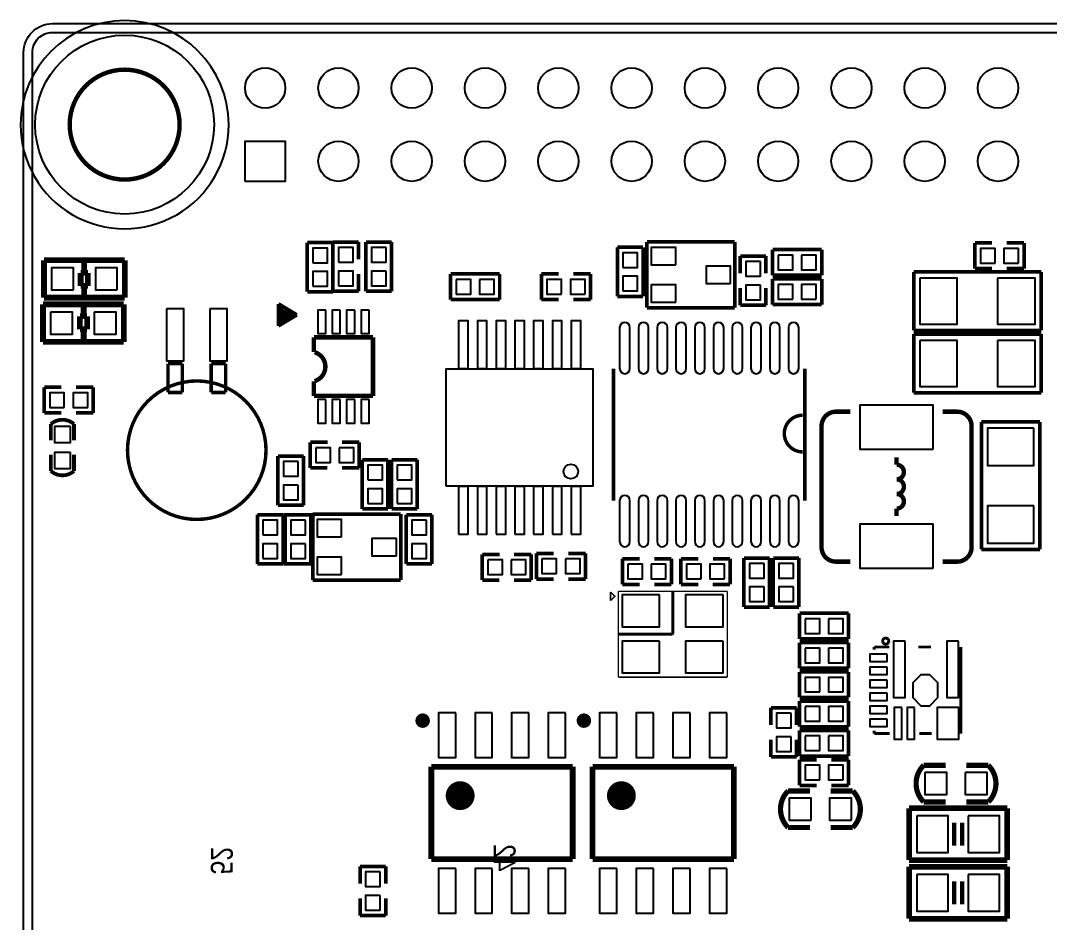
# Model space of a CAD drawing. Extents: x -68.1 to 17, y 26 to 103.8.
# Drawn here: x -68.09 to -32.43, y 72.57 to 103.83 of the extents above; entities that cross this region are included whole.
import ezdxf

# ---------------------------------------------------------------- set-up
doc = ezdxf.new("R2010")
doc.units = 0
for name, color, linetype in [('BG_OUTLINE', 2, 'CONTINUOUS'), ('PG_SILKSCREEN_BOTTOM', 134, 'CONTINUOUS'), ('PIN_BOTTOM', 242, 'CONTINUOUS'), ('RKI_ALL', 1, 'CONTINUOUS'), ('RKO_ALL', 1, 'CONTINUOUS')]:
    doc.layers.add(name, color=color, linetype=linetype)

msp = doc.modelspace()

# ---------------------------------------------------------------- linework, layer by layer
at = {"layer": 'BG_OUTLINE'}
for points in [[(-47.761398, 28.725876), (-66.983102, 28.725876, -0.414288), (-67.9831, 29.726128), (-67.9831, 102.725982, -0.414214), (-66.983102, 103.72598)], [(-66.983102, 103.72598), (16.016986, 103.72598, -0.414199), (17.016984, 102.725982), (17.016984, 29.726128, -0.414243), (16.016986, 28.725876), (-41.66616, 28.725876)]]:
    msp.add_lwpolyline(points, format="xyb", dxfattribs=at)
at = {"layer": 'PG_SILKSCREEN_BOTTOM'}
for points, const_width in [([(-62.57798, 100.226114, 1), (-66.38798, 100.226114, 1), (-62.57798, 100.226114)], 0.1524), ([(-57.898792, 91.336114, 0.745447), (-57.898792, 92.336366)], 0.1524), ([(-59.583574, 88.94064, -1), (-64.383666, 88.94064, -1), (-59.583574, 88.94064)], 0.119888), ([(-40.329104, 89.775792, -0.414132), (-39.829232, 90.275664)], 0.1524), ([(-35.129216, 89.775792, 0.414149), (-35.629088, 90.275664)], 0.1524), ([(-67.03949, 89.84488, -0.377951), (-66.23939, 89.84488)], 0.130048), ([(-40.985694, 88.88222, -0.999931), (-40.985694, 90.15222)], 0.119888), ([(-37.72916, 87.92972, 0.999902), (-37.72916, 88.43772)], 0.1524), ([(-67.03949, 88.21928, 0.37794), (-66.23939, 88.21928)], 0.130048), ([(-37.72916, 87.42172, 0.999902), (-37.72916, 87.92972)], 0.1524), ([(-37.72916, 87.42172, -0.999902), (-37.72916, 86.91372)], 0.1524), ([(-39.829232, 85.075776, -0.414132), (-40.329104, 85.575648)], 0.1524), ([(-35.629088, 85.075776, 0.414129), (-35.129216, 85.575648)], 0.1524), ([(-38.103302, 82.21853, -1.021062), (-38.103302, 82.428588, -0.979372), (-38.103302, 82.21853)], 0.100076), ([(-54.02961, 79.565246, -0.999746), (-54.279546, 79.564992, -1.000254), (-54.02961, 79.565246)], 0.249936), ([(-48.44161, 79.564992, -1.000152), (-48.691546, 79.565246, -0.999848), (-48.44161, 79.564992)], 0.249936), ([(-36.790122, 76.74864, -0.414258), (-36.790122, 78.01864)], 0.180086), ([(-34.548318, 76.74864, 0.414258), (-34.548318, 78.01864)], 0.180086), ([(-52.604416, 76.965048, -1.000097), (-53.104542, 76.965302, -0.999903), (-52.604416, 76.965048)], 0.500126), ([(-47.016416, 76.965048, -0.999792), (-47.516796, 76.965048, -1.000208), (-47.016416, 76.965048)], 0.500126), ([(-41.489122, 77.12964, 0.414259), (-41.489122, 75.85964)], 0.180086), ([(-39.247318, 77.12964, -0.414259), (-39.247318, 75.85964)], 0.180086)]:
    msp.add_lwpolyline(points, format="xyb", dxfattribs=dict(at, const_width=const_width))
for points, const_width in [([(-57.2643, 96.13646), (-58.1533, 96.13646)], 0.127), ([(-58.1533, 96.13646), (-58.1533, 94.43466)], 0.127), ([(-56.3753, 96.1517), (-57.2643, 96.1517)], 0.127), ([(-57.2643, 96.1517), (-57.2643, 95.5548)], 0.127), ([(-57.2643, 94.43466), (-57.2643, 96.13646)], 0.127), ([(-56.3753, 95.5548), (-56.3753, 96.1517)], 0.127), ([(-55.2323, 96.1517), (-56.1213, 96.1517)], 0.127), ([(-56.1213, 96.1517), (-56.1213, 94.4499)], 0.127), ([(-55.2323, 94.4499), (-55.2323, 96.1517)], 0.127), ([(-46.51502, 95.9739), (-47.40402, 95.9739)], 0.127), ([(-47.40402, 95.9739), (-47.40402, 94.2721)], 0.127), ([(-46.51502, 94.2721), (-46.51502, 95.9739)], 0.127), ([(-46.38294, 93.87586), (-46.38294, 96.16186)], 0.127), ([(-46.38294, 96.16186), (-43.33494, 96.16186)], 0.127), ([(-43.33494, 96.16186), (-43.33494, 93.87586)], 0.127), ([(-40.32504, 95.89516), (-42.02684, 95.89516)], 0.127), ([(-42.02684, 95.89516), (-42.02684, 95.00616)], 0.127), ([(-40.32504, 95.00616), (-40.32504, 95.89516)], 0.127), ([(-35.0139, 96.1263), (-35.0139, 95.2373)], 0.127), ([(-34.417, 96.1263), (-35.0139, 96.1263)], 0.127), ([(-33.3121, 96.1263), (-33.909, 96.1263)], 0.127), ([(-33.3121, 95.2373), (-33.3121, 96.1263)], 0.127), ([(-64.477392, 95.526606), (-67.277488, 95.526606)], 0.199898), ([(-67.277488, 95.526606), (-67.277488, 94.226634)], 0.199898), ([(-64.477392, 94.226634), (-64.477392, 95.526606)], 0.199898), ([(-42.25544, 95.66656), (-43.14444, 95.66656)], 0.127), ([(-43.14444, 95.66656), (-43.14444, 95.06966)], 0.127), ([(-42.25544, 95.06585), (-42.25544, 95.66656)], 0.127), ([(-65.887346, 95.42653), (-65.887346, 95.11665)], 0.199898), ([(-35.0139, 95.2373), (-34.417, 95.2373)], 0.127), ([(-33.91281, 95.2373), (-33.3121, 95.2373)], 0.127), ([(-65.757552, 95.086678), (-66.007488, 95.086678)], 0.199898), ([(-66.007488, 95.086678), (-66.007488, 94.63659)], 0.199898), ([(-65.757552, 94.63659), (-65.757552, 95.086678)], 0.199898), ([(-57.2643, 95.05061), (-57.2643, 94.4499)], 0.127), ([(-56.3753, 94.4499), (-56.3753, 95.0468)], 0.127), ([(-51.485292, 95.049594), (-53.187092, 95.049594)], 0.127), ([(-53.187092, 95.049594), (-53.187092, 94.160594)], 0.127), ([(-51.485292, 94.160594), (-51.485292, 95.049594)], 0.127), ([(-49.4411, 95.04934), (-50.038, 95.04934)], 0.127), ([(-50.038, 95.04934), (-50.038, 94.16034)], 0.127), ([(-48.3362, 95.04934), (-48.9331, 95.04934)], 0.127), ([(-48.3362, 94.16034), (-48.3362, 95.04934)], 0.127), ([(-42.02684, 95.00616), (-40.32504, 95.00616)], 0.127), ([(-42.02684, 94.87916), (-42.02684, 93.99016)], 0.127), ([(-40.32504, 94.87916), (-42.02684, 94.87916)], 0.127), ([(-40.32504, 93.99016), (-40.32504, 94.87916)], 0.127), ([(-32.7152, 95.123), (-37.1348, 95.123)], 0.127), ([(-37.1348, 95.123), (-37.1348, 93.091)], 0.127), ([(-32.7152, 93.091), (-32.7152, 95.123)], 0.127), ([(-66.007488, 94.63659), (-65.757552, 94.63659)], 0.199898), ([(-65.887346, 94.656656), (-65.887346, 94.32671)], 0.199898), ([(-58.1533, 94.43466), (-57.2643, 94.43466)], 0.127), ([(-57.2643, 94.4499), (-56.3753, 94.4499)], 0.127), ([(-56.1213, 94.4499), (-55.2323, 94.4499)], 0.127), ([(-43.14444, 94.56166), (-43.14444, 93.96476)], 0.127), ([(-42.25544, 93.96476), (-42.25544, 94.56166)], 0.127), ([(-67.277488, 94.226634), (-64.477392, 94.226634)], 0.199898), ([(-53.187092, 94.160594), (-51.485292, 94.160594)], 0.127), ([(-50.038, 94.16034), (-49.4411, 94.16034)], 0.127), ([(-48.93691, 94.16034), (-48.3362, 94.16034)], 0.127), ([(-47.40402, 94.2721), (-46.51502, 94.2721)], 0.127), ([(-64.512952, 93.994986), (-67.313048, 93.994986)], 0.199898), ([(-67.313048, 93.994986), (-67.313048, 92.695014)], 0.199898), ([(-65.903094, 93.564964), (-65.903094, 93.89491)], 0.199898), ([(-64.512952, 92.695014), (-64.512952, 93.994986)], 0.199898), ([(-58.514996, 93.63075), (-59.149996, 94.01175)], 0.127), ([(-59.149996, 94.01175), (-59.149996, 93.88475)], 0.127), ([(-59.149996, 94.01175), (-59.149996, 93.24975)], 0.127), ([(-59.149996, 93.88475), (-59.048396, 93.88475)], 0.127), ([(-59.048396, 93.88475), (-59.048396, 93.37675)], 0.127), ([(-58.946796, 93.80855), (-58.870596, 93.75775)], 0.127), ([(-58.946796, 93.42755), (-58.946796, 93.80855)], 0.127), ([(-58.870596, 93.75775), (-58.870596, 93.47835)], 0.127), ([(-58.641996, 93.63075), (-58.794396, 93.73235)], 0.127), ([(-58.794396, 93.73235), (-58.794396, 93.60535)], 0.127), ([(-43.33494, 93.87586), (-46.38294, 93.87586)], 0.127), ([(-43.14444, 93.96476), (-42.25544, 93.96476)], 0.127), ([(-42.02684, 93.99016), (-40.32504, 93.99016)], 0.127), ([(-65.782952, 93.58503), (-66.032888, 93.58503)], 0.199898), ([(-66.032888, 93.58503), (-66.032888, 93.134942)], 0.199898), ([(-65.782952, 93.134942), (-65.782952, 93.58503)], 0.199898), ([(-59.149996, 93.24975), (-58.514996, 93.63075)], 0.127), ([(-59.048396, 93.37675), (-58.946796, 93.42755)], 0.127), ([(-58.870596, 93.47835), (-58.641996, 93.63075)], 0.127), ([(-66.032888, 93.134942), (-65.782952, 93.134942)], 0.199898), ([(-65.903094, 92.79509), (-65.903094, 93.10497)], 0.199898), ([(-37.1348, 93.091), (-32.7152, 93.091)], 0.127), ([(-67.313048, 92.695014), (-64.512952, 92.695014)], 0.199898), ([(-55.87492, 92.85224), (-57.922668, 92.85224)], 0.1524), ([(-57.922668, 92.85224), (-57.922668, 92.34424)], 0.1524), ([(-55.87492, 90.82024), (-55.87492, 92.85224)], 0.1524), ([(-37.1348, 92.964), (-37.1348, 90.932)], 0.127), ([(-32.7152, 92.964), (-37.1348, 92.964)], 0.127), ([(-32.7152, 90.932), (-32.7152, 92.964)], 0.127), ([(-62.483492, 91.940634), (-62.983618, 91.940634)], 0.119888), ([(-62.983618, 91.940634), (-62.983618, 90.940636)], 0.119888), ([(-62.483492, 90.940636), (-62.483492, 91.940634)], 0.119888), ([(-60.983622, 91.940634), (-61.483748, 91.940634)], 0.119888), ([(-61.483748, 91.940634), (-61.483748, 90.940636)], 0.119888), ([(-60.983622, 90.940636), (-60.983622, 91.940634)], 0.119888), ([(-47.540926, 91.76766), (-47.540926, 87.19566)], 0.119888), ([(-40.906954, 91.76766), (-40.906954, 87.19566)], 0.119888), ([(-57.922668, 91.32824), (-57.922668, 90.82024)], 0.1524), ([(-66.675, 91.1225), (-67.2719, 91.1225)], 0.127), ([(-67.2719, 91.1225), (-67.2719, 90.2335)], 0.127), ([(-65.5701, 91.1225), (-66.167, 91.1225)], 0.127), ([(-65.5701, 90.2335), (-65.5701, 91.1225)], 0.127), ([(-62.983618, 90.940636), (-62.483492, 90.940636)], 0.119888), ([(-61.483748, 90.940636), (-60.983622, 90.940636)], 0.119888), ([(-37.1348, 90.932), (-32.7152, 90.932)], 0.127), ([(-57.922668, 90.82024), (-55.87492, 90.82024)], 0.1524), ([(-67.2719, 90.2335), (-66.675, 90.2335)], 0.127), ([(-66.17081, 90.2335), (-65.5701, 90.2335)], 0.127), ([(-39.829232, 90.275664), (-39.329106, 90.275664)], 0.1524), ([(-35.629088, 90.275664), (-36.129214, 90.275664)], 0.1524), ([(-67.03949, 89.282016), (-67.03949, 89.84488)], 0.130048), ([(-66.23939, 89.84488), (-66.23939, 89.282016)], 0.130048), ([(-34.79038, 89.92108), (-34.79038, 85.50148)], 0.127), ([(-32.75838, 89.92108), (-34.79038, 89.92108)], 0.127), ([(-32.75838, 85.50148), (-32.75838, 89.92108)], 0.127), ([(-40.329104, 85.575648), (-40.329104, 89.775792)], 0.1524), ([(-35.129216, 85.575648), (-35.129216, 89.775792)], 0.1524), ([(-57.45099, 89.2175), (-58.0517, 89.2175)], 0.127), ([(-58.0517, 89.2175), (-58.0517, 88.3285)], 0.127), ([(-56.3499, 89.2175), (-56.9468, 89.2175)], 0.127), ([(-56.3499, 88.3285), (-56.3499, 89.2175)], 0.127), ([(-67.03949, 88.782144), (-67.03949, 88.21928)], 0.130048), ([(-66.23939, 88.21928), (-66.23939, 88.782144)], 0.130048), ([(-58.2803, 88.7349), (-59.1693, 88.7349)], 0.127), ([(-59.1693, 88.7349), (-59.1693, 87.0331)], 0.127), ([(-58.2803, 87.0331), (-58.2803, 88.7349)], 0.127), ([(-55.3593, 88.6079), (-56.2483, 88.6079)], 0.127), ([(-56.2483, 88.6079), (-56.2483, 86.9061)], 0.127), ([(-55.3593, 86.9061), (-55.3593, 88.6079)], 0.127), ([(-54.3433, 88.6079), (-55.2323, 88.6079)], 0.127), ([(-55.2323, 88.6079), (-55.2323, 86.9061)], 0.127), ([(-54.3433, 86.9061), (-54.3433, 88.6079)], 0.127), ([(-37.72916, 88.43772), (-37.72916, 88.69172)], 0.1524), ([(-58.0517, 88.3285), (-57.4548, 88.3285)], 0.127), ([(-56.9468, 88.3285), (-56.3499, 88.3285)], 0.127), ([(-59.1693, 87.0331), (-58.2803, 87.0331)], 0.127), ([(-58.9915, 86.7029), (-59.8805, 86.7029)], 0.127), ([(-59.8805, 86.7029), (-59.8805, 85.0011)], 0.127), ([(-58.9915, 85.0011), (-58.9915, 86.7029)], 0.127), ([(-58.9153, 85.0011), (-58.0263, 85.0011), (-58.0263, 86.7029), (-58.9153, 86.7029), (-58.9153, 85.0011)], 0.127), ([(-57.9628, 84.43976), (-57.9628, 86.72576)], 0.127), ([(-57.9628, 86.72576), (-54.9148, 86.72576)], 0.127), ([(-56.2483, 86.9061), (-55.3593, 86.9061)], 0.127), ([(-55.2323, 86.9061), (-54.3433, 86.9061)], 0.127), ([(-54.9148, 86.72576), (-54.9148, 84.43976)], 0.127), ([(-53.8353, 86.7029), (-54.7243, 86.7029)], 0.127), ([(-54.7243, 86.7029), (-54.7243, 85.0011)], 0.127), ([(-53.8353, 85.0011), (-53.8353, 86.7029)], 0.127), ([(-37.72916, 86.91372), (-37.72916, 86.65972)], 0.1524), ([(-51.48961, 85.32876), (-52.09032, 85.32876)], 0.127), ([(-52.09032, 85.32876), (-52.09032, 84.43976)], 0.127), ([(-50.38852, 85.32876), (-50.98542, 85.32876)], 0.127), ([(-50.38852, 84.43976), (-50.38852, 85.32876)], 0.127), ([(-49.609502, 85.362796), (-50.210212, 85.362796)], 0.127), ([(-50.210212, 85.362796), (-50.210212, 84.473796)], 0.127), ([(-48.508412, 85.362796), (-49.105312, 85.362796)], 0.127), ([(-48.508412, 84.473796), (-48.508412, 85.362796)], 0.127), ([(-46.63313, 85.17636), (-47.23384, 85.17636)], 0.127), ([(-47.23384, 85.17636), (-47.23384, 84.28736)], 0.127), ([(-45.53204, 85.17636), (-46.12894, 85.17636)], 0.127), ([(-45.53204, 84.28736), (-45.53204, 85.17636)], 0.127), ([(-44.60494, 85.17636), (-45.20184, 85.17636)], 0.127), ([(-45.20184, 85.17636), (-45.20184, 84.28736)], 0.127), ([(-43.50004, 85.17636), (-44.09694, 85.17636)], 0.127), ([(-43.50004, 84.28736), (-43.50004, 85.17636)], 0.127), ([(-42.12844, 85.20176), (-43.01744, 85.20176)], 0.127), ([(-43.01744, 85.20176), (-43.01744, 83.49996)], 0.127), ([(-42.12844, 83.49996), (-42.12844, 85.20176)], 0.127), ([(-41.11244, 85.20176), (-42.00144, 85.20176)], 0.127), ([(-42.00144, 85.20176), (-42.00144, 83.49996)], 0.127), ([(-41.11244, 83.49996), (-41.11244, 85.20176)], 0.127), ([(-34.79038, 85.50148), (-32.75838, 85.50148)], 0.127), ([(-59.8805, 85.0011), (-58.9915, 85.0011)], 0.127), ([(-54.7243, 85.0011), (-53.8353, 85.0011)], 0.127), ([(-39.329106, 85.075776), (-39.829232, 85.075776)], 0.1524), ([(-36.129214, 85.075776), (-35.629088, 85.075776)], 0.1524), ([(-50.210212, 84.473796), (-49.613312, 84.473796)], 0.127), ([(-49.105312, 84.473796), (-48.508412, 84.473796)], 0.127), ([(-54.9148, 84.43976), (-57.9628, 84.43976)], 0.127), ([(-52.09032, 84.43976), (-51.49342, 84.43976)], 0.127), ([(-50.98542, 84.43976), (-50.38852, 84.43976)], 0.127), ([(-47.23384, 84.28736), (-46.63694, 84.28736)], 0.127), ([(-46.12894, 84.28736), (-45.53204, 84.28736)], 0.127), ([(-45.20184, 84.28736), (-44.60494, 84.28736)], 0.127), ([(-44.10075, 84.28736), (-43.50004, 84.28736)], 0.127), ([(-47.64405, 83.722972), (-47.64405, 84.022946)], 0.050038), ([(-47.64405, 84.022946), (-47.493936, 83.872832)], 0.050038), ([(-47.493936, 83.872832), (-47.64405, 83.722972)], 0.050038), ([(-47.469044, 83.872832), (-47.493936, 83.872832)], 0.050038), ([(-43.59402, 84.047838), (-47.368968, 84.047838)], 0.050038), ([(-47.368968, 84.047838), (-47.368968, 81.072736)], 0.050038), ([(-45.481494, 82.585306), (-45.481494, 84.047838)], 0.1016), ([(-43.59402, 81.072736), (-43.59402, 84.047838)], 0.050038), ([(-43.01744, 83.49996), (-42.12844, 83.49996)], 0.127), ([(-42.00144, 83.49996), (-41.11244, 83.49996)], 0.127), ([(-39.39032, 83.28914), (-41.09212, 83.28914)], 0.127), ([(-41.09212, 83.28914), (-41.09212, 82.40014)], 0.127), ([(-39.39032, 82.40014), (-39.39032, 83.28914)], 0.127), ([(-47.368968, 82.560414), (-45.506386, 82.560414)], 0.1016), ([(-45.506386, 82.560414), (-45.481494, 82.585306)], 0.1016), ([(-41.09212, 82.40014), (-39.39032, 82.40014)], 0.127), ([(-39.39032, 82.27314), (-41.09212, 82.27314)], 0.127), ([(-41.09212, 82.27314), (-41.09212, 81.38414)], 0.127), ([(-39.39032, 81.38414), (-39.39032, 82.27314)], 0.127), ([(-38.503352, 82.118454), (-38.503352, 82.028538)], 0.100076), ([(-37.983414, 82.118454), (-38.503352, 82.118454)], 0.100076), ([(-36.533328, 82.118454), (-36.973256, 82.118454)], 0.100076), ([(-35.503358, 82.118454), (-35.503358, 79.11846)], 0.100076), ([(-41.09212, 81.38414), (-39.39032, 81.38414)], 0.127), ([(-41.09212, 81.25714), (-41.09212, 80.36814)], 0.127), ([(-39.39032, 81.25714), (-41.09212, 81.25714)], 0.127), ([(-39.39032, 80.36814), (-39.39032, 81.25714)], 0.127), ([(-47.368968, 81.072736), (-43.59402, 81.072736)], 0.050038), ([(-41.09212, 80.36814), (-39.39032, 80.36814)], 0.127), ([(-39.39032, 80.24114), (-41.09212, 80.24114)], 0.127), ([(-41.09212, 80.24114), (-41.09212, 79.35214)], 0.127), ([(-39.39032, 79.35214), (-39.39032, 80.24114)], 0.127), ([(-41.19372, 80.01254), (-42.08272, 80.01254)], 0.127), ([(-42.08272, 80.01254), (-42.08272, 79.41564)], 0.127), ([(-41.19372, 79.41183), (-41.19372, 80.01254)], 0.127), ([(-41.09212, 79.35214), (-39.39032, 79.35214)], 0.127), ([(-39.39032, 79.22514), (-41.09212, 79.22514)], 0.127), ([(-41.09212, 79.22514), (-41.09212, 78.33614)], 0.127), ([(-39.39032, 78.33614), (-39.39032, 79.22514)], 0.127), ([(-38.503352, 79.218536), (-38.503352, 79.11846)], 0.100076), ([(-37.963348, 79.11846), (-38.503352, 79.11846)], 0.100076), ([(-36.513262, 79.11846), (-36.943284, 79.11846)], 0.100076), ([(-42.08272, 78.90764), (-42.08272, 78.31074)], 0.127), ([(-41.19372, 78.31074), (-41.19372, 78.90764)], 0.127), ([(-42.08272, 78.31074), (-41.19372, 78.31074)], 0.127), ([(-41.09212, 78.33614), (-39.39032, 78.33614)], 0.127), ([(-40.49522, 78.20914), (-41.09212, 78.20914)], 0.127), ([(-41.09212, 78.20914), (-41.09212, 77.32014)], 0.127), ([(-39.39032, 78.20914), (-39.98722, 78.20914)], 0.127), ([(-39.39032, 77.32014), (-39.39032, 78.20914)], 0.127), ([(-36.790122, 78.01864), (-36.028122, 78.01864)], 0.180086), ([(-34.548318, 78.01864), (-35.310318, 78.01864)], 0.180086), ([(-48.954436, 77.965046), (-53.854604, 77.965046)], 0.199898), ([(-53.854604, 77.965046), (-53.854604, 74.765154)], 0.199898), ([(-48.954436, 74.765154), (-48.954436, 77.965046)], 0.199898), ([(-43.366436, 77.965046), (-48.266604, 77.965046)], 0.199898), ([(-48.266604, 77.965046), (-48.266604, 74.765154)], 0.199898), ([(-43.366436, 74.765154), (-43.366436, 77.965046)], 0.199898), ([(-41.09212, 77.32014), (-40.49522, 77.32014)], 0.127), ([(-39.99103, 77.32014), (-39.39032, 77.32014)], 0.127), ([(-41.489122, 77.12964), (-40.727122, 77.12964)], 0.180086), ([(-39.247318, 77.12964), (-40.009318, 77.12964)], 0.180086), ([(-36.790122, 76.74864), (-36.028122, 76.74864)], 0.180086), ([(-34.548318, 76.74864), (-35.310318, 76.74864)], 0.180086), ([(-37.293042, 76.530962), (-37.293042, 74.731118)], 0.199898), ([(-33.892998, 76.530962), (-37.293042, 76.530962)], 0.199898), ([(-33.892998, 74.731118), (-33.892998, 76.530962)], 0.199898), ([(-35.732974, 75.23099), (-35.732974, 76.03109)], 0.150114), ([(-35.453066, 75.23099), (-35.453066, 76.03109)], 0.150114), ([(-41.489122, 75.85964), (-40.727122, 75.85964)], 0.180086), ([(-39.247318, 75.85964), (-40.009318, 75.85964)], 0.180086), ([(-55.4355, 74.5109), (-56.3245, 74.5109)], 0.127), ([(-56.3245, 74.5109), (-56.3245, 73.914)], 0.127), ([(-55.4355, 73.91019), (-55.4355, 74.5109)], 0.127), ([(-53.854604, 74.765154), (-48.954436, 74.765154)], 0.199898), ([(-48.266604, 74.765154), (-43.366436, 74.765154)], 0.199898), ([(-37.293042, 74.731118), (-33.892998, 74.731118)], 0.199898), ([(-33.892998, 74.498962), (-37.293042, 74.498962)], 0.199898), ([(-37.293042, 74.498962), (-37.293042, 72.699118)], 0.199898), ([(-33.892998, 72.699118), (-33.892998, 74.498962)], 0.199898), ([(-35.732974, 73.19899), (-35.732974, 73.99909)], 0.150114), ([(-35.453066, 73.19899), (-35.453066, 73.99909)], 0.150114), ([(-56.3245, 73.406), (-56.3245, 72.8091)], 0.127), ([(-55.4355, 72.8091), (-55.4355, 73.406)], 0.127), ([(-56.3245, 72.8091), (-55.4355, 72.8091)], 0.127), ([(-37.293042, 72.699118), (-33.892998, 72.699118)], 0.199898)]:
    msp.add_lwpolyline(points, dxfattribs=dict(at, const_width=const_width))
msp.add_lwpolyline([(-53.337206, 87.693246), (-53.337206, 91.757246), (-48.257206, 91.757246), (-48.257206, 87.693246)], close=True, dxfattribs=at)
msp.add_lwpolyline([(-48.765206, 88.201246, -1), (-49.273206, 88.201246, -1), (-48.765206, 88.201246)], format="xyb", dxfattribs=at)
at = {"layer": 'PIN_BOTTOM'}
for points in [[(-60.311538, 98.257614), (-60.311538, 99.654614), (-58.914538, 99.654614), (-58.914538, 98.257614)], [(-57.9628, 95.43796), (-57.4548, 95.43796), (-57.4548, 95.94596), (-57.9628, 95.94596)], [(-57.0738, 95.4532), (-56.5658, 95.4532), (-56.5658, 95.9612), (-57.0738, 95.9612)], [(-55.4228, 95.9612), (-55.9308, 95.9612), (-55.9308, 95.4532), (-55.4228, 95.4532)], [(-45.383958, 95.368872), (-45.383958, 95.96882), (-46.233842, 95.96882), (-46.233842, 95.368872)], [(-34.3154, 95.4278), (-34.3154, 95.9358), (-34.8234, 95.9358), (-34.8234, 95.4278)], [(-33.5026, 95.4278), (-33.5026, 95.9358), (-34.0106, 95.9358), (-34.0106, 95.4278)], [(-47.21352, 95.2754), (-46.70552, 95.2754), (-46.70552, 95.7834), (-47.21352, 95.7834)], [(-41.83634, 95.70466), (-41.83634, 95.19666), (-41.32834, 95.19666), (-41.32834, 95.70466)], [(-41.02354, 95.70466), (-41.02354, 95.19666), (-40.51554, 95.19666), (-40.51554, 95.70466)], [(-66.256408, 94.49562), (-66.256408, 95.25762), (-67.018408, 95.25762), (-67.018408, 94.49562)], [(-64.736472, 94.49562), (-64.736472, 95.25762), (-65.498472, 95.25762), (-65.498472, 94.49562)], [(-43.484038, 94.718886), (-43.484038, 95.318834), (-44.333922, 95.318834), (-44.333922, 94.718886)], [(-42.44594, 95.47606), (-42.95394, 95.47606), (-42.95394, 94.96806), (-42.44594, 94.96806)], [(-57.9628, 94.62516), (-57.4548, 94.62516), (-57.4548, 95.13316), (-57.9628, 95.13316)], [(-57.0738, 94.6404), (-56.5658, 94.6404), (-56.5658, 95.1484), (-57.0738, 95.1484)], [(-55.4228, 95.1484), (-55.9308, 95.1484), (-55.9308, 94.6404), (-55.4228, 94.6404)], [(-52.996592, 94.859094), (-52.996592, 94.351094), (-52.488592, 94.351094), (-52.488592, 94.859094)], [(-52.183792, 94.859094), (-52.183792, 94.351094), (-51.675792, 94.351094), (-51.675792, 94.859094)], [(-49.3395, 94.35084), (-49.3395, 94.85884), (-49.8475, 94.85884), (-49.8475, 94.35084)], [(-48.5267, 94.35084), (-48.5267, 94.85884), (-49.0347, 94.85884), (-49.0347, 94.35084)], [(-47.21352, 94.4626), (-46.70552, 94.4626), (-46.70552, 94.9706), (-47.21352, 94.9706)], [(-36.9189, 94.9071), (-36.9189, 93.3069), (-35.6235, 93.3069), (-35.6235, 94.9071)], [(-34.2265, 94.9071), (-34.2265, 93.3069), (-32.9311, 93.3069), (-32.9311, 94.9071)], [(-45.383958, 94.0689), (-45.383958, 94.668848), (-46.233842, 94.668848), (-46.233842, 94.0689)], [(-42.44594, 94.66326), (-42.95394, 94.66326), (-42.95394, 94.15526), (-42.44594, 94.15526)], [(-41.32834, 94.18066), (-41.32834, 94.68866), (-41.83634, 94.68866), (-41.83634, 94.18066)], [(-40.51554, 94.18066), (-40.51554, 94.68866), (-41.02354, 94.68866), (-41.02354, 94.18066)], [(-63.033656, 93.840681), (-63.033656, 92.040583), (-62.433708, 92.040583), (-62.433708, 93.840681)], [(-61.533532, 93.840681), (-61.533532, 92.040583), (-60.933584, 92.040583), (-60.933584, 93.840681)], [(-57.509156, 93.792548), (-57.788556, 93.792548), (-57.788556, 92.979748), (-57.509156, 92.979748)], [(-57.00903, 93.792548), (-57.28843, 93.792548), (-57.28843, 92.979748), (-57.00903, 92.979748)], [(-56.509158, 93.792548), (-56.788558, 93.792548), (-56.788558, 92.979748), (-56.509158, 92.979748)], [(-56.009032, 93.792548), (-56.288432, 93.792548), (-56.288432, 92.979748), (-56.009032, 92.979748)], [(-67.053968, 93.726), (-67.053968, 92.964), (-66.291968, 92.964), (-66.291968, 93.726)], [(-65.534032, 93.726), (-65.534032, 92.964), (-64.772032, 92.964), (-64.772032, 93.726)], [(-52.907946, 91.769946), (-52.577746, 91.769946), (-52.577746, 93.420946), (-52.907946, 93.420946)], [(-52.257706, 91.769946), (-51.927506, 91.769946), (-51.927506, 93.420946), (-52.257706, 93.420946)], [(-51.607466, 91.769946), (-51.277266, 91.769946), (-51.277266, 93.420946), (-51.607466, 93.420946)], [(-50.957226, 91.769946), (-50.627026, 91.769946), (-50.627026, 93.420946), (-50.957226, 93.420946)], [(-50.306986, 91.769946), (-49.976786, 91.769946), (-49.976786, 93.420946), (-50.306986, 93.420946)], [(-49.656746, 91.769946), (-49.326546, 91.769946), (-49.326546, 93.420946), (-49.656746, 93.420946)], [(-49.006506, 91.769946), (-48.676306, 91.769946), (-48.676306, 93.420946), (-49.006506, 93.420946)], [(-36.9189, 92.7481), (-36.9189, 91.1479), (-35.6235, 91.1479), (-35.6235, 92.7481)], [(-34.2265, 92.7481), (-34.2265, 91.1479), (-32.9311, 91.1479), (-32.9311, 92.7481)], [(-66.5734, 90.424), (-66.5734, 90.932), (-67.0814, 90.932), (-67.0814, 90.424)], [(-65.7606, 90.424), (-65.7606, 90.932), (-66.2686, 90.932), (-66.2686, 90.424)], [(-57.509156, 90.692732), (-57.788556, 90.692732), (-57.788556, 89.879932), (-57.509156, 89.879932)], [(-57.00903, 90.692732), (-57.28843, 90.692732), (-57.28843, 89.879932), (-57.00903, 89.879932)], [(-56.509158, 90.692732), (-56.788558, 90.692732), (-56.788558, 89.879932), (-56.509158, 89.879932)], [(-56.009032, 90.692732), (-56.288432, 90.692732), (-56.288432, 89.879932), (-56.009032, 89.879932)], [(-36.45916, 88.975692), (-36.45916, 90.499692), (-38.99916, 90.499692), (-38.99916, 88.975692)], [(-66.364485, 89.757123), (-66.914395, 89.757123), (-66.914395, 89.207213), (-66.364485, 89.207213)], [(-32.97428, 89.70518), (-34.57448, 89.70518), (-34.57448, 88.40978), (-32.97428, 88.40978)], [(-66.364485, 88.856947), (-66.914395, 88.856947), (-66.914395, 88.307037), (-66.364485, 88.307037)], [(-57.8612, 89.027), (-57.8612, 88.519), (-57.3532, 88.519), (-57.3532, 89.027)], [(-57.0484, 89.027), (-57.0484, 88.519), (-56.5404, 88.519), (-56.5404, 89.027)], [(-58.4708, 88.5444), (-58.9788, 88.5444), (-58.9788, 88.0364), (-58.4708, 88.0364)], [(-56.0578, 87.9094), (-55.5498, 87.9094), (-55.5498, 88.4174), (-56.0578, 88.4174)], [(-55.0418, 87.9094), (-54.5338, 87.9094), (-54.5338, 88.4174), (-55.0418, 88.4174)], [(-58.4708, 87.7316), (-58.9788, 87.7316), (-58.9788, 87.2236), (-58.4708, 87.2236)], [(-56.0578, 87.0966), (-55.5498, 87.0966), (-55.5498, 87.6046), (-56.0578, 87.6046)], [(-55.0418, 87.0966), (-54.5338, 87.0966), (-54.5338, 87.6046), (-55.0418, 87.6046)], [(-52.907946, 86.029546), (-52.577746, 86.029546), (-52.577746, 87.680546), (-52.907946, 87.680546)], [(-52.257706, 86.029546), (-51.927506, 86.029546), (-51.927506, 87.680546), (-52.257706, 87.680546)], [(-51.607466, 86.029546), (-51.277266, 86.029546), (-51.277266, 87.680546), (-51.607466, 87.680546)], [(-50.957226, 86.029546), (-50.627026, 86.029546), (-50.627026, 87.680546), (-50.957226, 87.680546)], [(-50.306986, 86.029546), (-49.976786, 86.029546), (-49.976786, 87.680546), (-50.306986, 87.680546)], [(-49.656746, 86.029546), (-49.326546, 86.029546), (-49.326546, 87.680546), (-49.656746, 87.680546)], [(-49.006506, 86.029546), (-48.676306, 86.029546), (-48.676306, 87.680546), (-49.006506, 87.680546)], [(-32.97428, 87.01278), (-34.57448, 87.01278), (-34.57448, 85.71738), (-32.97428, 85.71738)], [(-59.69, 86.0044), (-59.182, 86.0044), (-59.182, 86.5124), (-59.69, 86.5124)], [(-58.2168, 86.5124), (-58.7248, 86.5124), (-58.7248, 86.0044), (-58.2168, 86.0044)], [(-56.963818, 85.932772), (-56.963818, 86.53272), (-57.813702, 86.53272), (-57.813702, 85.932772)], [(-54.0258, 86.5124), (-54.5338, 86.5124), (-54.5338, 86.0044), (-54.0258, 86.0044)], [(-36.45916, 84.851748), (-36.45916, 86.375748), (-38.99916, 86.375748), (-38.99916, 84.851748)], [(-59.69, 85.1916), (-59.182, 85.1916), (-59.182, 85.6996), (-59.69, 85.6996)], [(-58.2168, 85.6996), (-58.7248, 85.6996), (-58.7248, 85.1916), (-58.2168, 85.1916)], [(-55.063898, 85.282786), (-55.063898, 85.882734), (-55.913782, 85.882734), (-55.913782, 85.282786)], [(-54.0258, 85.6996), (-54.5338, 85.6996), (-54.5338, 85.1916), (-54.0258, 85.1916)], [(-56.963818, 84.6328), (-56.963818, 85.232748), (-57.813702, 85.232748), (-57.813702, 84.6328)], [(-51.89982, 85.13826), (-51.89982, 84.63026), (-51.39182, 84.63026), (-51.39182, 85.13826)], [(-51.08702, 85.13826), (-51.08702, 84.63026), (-50.57902, 84.63026), (-50.57902, 85.13826)], [(-50.019712, 85.172296), (-50.019712, 84.664296), (-49.511712, 84.664296), (-49.511712, 85.172296)], [(-49.206912, 85.172296), (-49.206912, 84.664296), (-48.698912, 84.664296), (-48.698912, 85.172296)], [(-47.04334, 84.98586), (-47.04334, 84.47786), (-46.53534, 84.47786), (-46.53534, 84.98586)], [(-46.23054, 84.98586), (-46.23054, 84.47786), (-45.72254, 84.47786), (-45.72254, 84.98586)], [(-44.50334, 84.47786), (-44.50334, 84.98586), (-45.01134, 84.98586), (-45.01134, 84.47786)], [(-43.69054, 84.47786), (-43.69054, 84.98586), (-44.19854, 84.98586), (-44.19854, 84.47786)], [(-42.31894, 85.01126), (-42.82694, 85.01126), (-42.82694, 84.50326), (-42.31894, 84.50326)], [(-41.30294, 85.01126), (-41.81094, 85.01126), (-41.81094, 84.50326), (-41.30294, 84.50326)], [(-42.31894, 84.19846), (-42.82694, 84.19846), (-42.82694, 83.69046), (-42.31894, 83.69046)], [(-41.30294, 84.19846), (-41.81094, 84.19846), (-41.81094, 83.69046), (-41.30294, 83.69046)], [(-45.944028, 83.922997), (-47.244, 83.922997), (-47.244, 82.822923), (-45.944028, 82.822923)], [(-43.74388, 83.922997), (-45.043852, 83.922997), (-45.043852, 82.822923), (-43.74388, 82.822923)], [(-40.90162, 83.09864), (-40.90162, 82.59064), (-40.39362, 82.59064), (-40.39362, 83.09864)], [(-40.08882, 83.09864), (-40.08882, 82.59064), (-39.58082, 82.59064), (-39.58082, 83.09864)], [(-45.944028, 82.322797), (-47.244, 82.322797), (-47.244, 81.222723), (-45.944028, 81.222723)], [(-43.74388, 82.322797), (-45.043852, 82.322797), (-45.043852, 81.222723), (-43.74388, 81.222723)], [(-40.90162, 82.08264), (-40.90162, 81.57464), (-40.39362, 81.57464), (-40.39362, 82.08264)], [(-40.08882, 82.08264), (-40.08882, 81.57464), (-39.58082, 81.57464), (-39.58082, 82.08264)], [(-37.432107, 82.318479), (-37.832157, 82.318479), (-37.832157, 80.368521), (-37.432107, 80.368521)], [(-35.582733, 82.319749), (-35.982783, 82.319749), (-35.982783, 80.369791), (-35.582733, 80.369791)], [(-38.053264, 81.868264), (-38.653212, 81.868264), (-38.653212, 81.618328), (-38.053264, 81.618328)], [(-38.052248, 81.41843), (-38.652196, 81.41843), (-38.652196, 81.168494), (-38.052248, 81.168494)], [(-40.39362, 80.55864), (-40.39362, 81.06664), (-40.90162, 81.06664), (-40.90162, 80.55864)], [(-39.58082, 80.55864), (-39.58082, 81.06664), (-40.08882, 81.06664), (-40.08882, 80.55864)], [(-38.054026, 80.968088), (-38.653974, 80.968088), (-38.653974, 80.718152), (-38.054026, 80.718152)], [(-37.156644, 80.35163), (-37.156644, 80.88503), (-36.873434, 81.168494), (-36.58997, 81.168494), (-36.30676, 80.88503), (-36.30676, 80.35163), (-36.58997, 80.068166), (-36.873434, 80.068166)], [(-38.05301, 80.518), (-38.652958, 80.518), (-38.652958, 80.268064), (-38.05301, 80.268064)], [(-40.90162, 80.05064), (-40.90162, 79.54264), (-40.39362, 79.54264), (-40.39362, 80.05064)], [(-40.08882, 80.05064), (-40.08882, 79.54264), (-39.58082, 79.54264), (-39.58082, 80.05064)], [(-38.053518, 80.068674), (-38.653466, 80.068674), (-38.653466, 79.818738), (-38.053518, 79.818738)], [(-37.552376, 80.018763), (-37.812472, 80.018763), (-37.812472, 78.918689), (-37.552376, 78.918689)], [(-37.103558, 80.017747), (-37.363654, 80.017747), (-37.363654, 78.917673), (-37.103558, 78.917673)], [(-35.572319, 80.017747), (-36.322381, 80.017747), (-36.322381, 78.917673), (-35.572319, 78.917673)], [(-53.009546, 79.840074), (-53.609494, 79.840074), (-53.609494, 78.290166), (-53.009546, 78.290166)], [(-51.739546, 79.840074), (-52.339494, 79.840074), (-52.339494, 78.290166), (-51.739546, 78.290166)], [(-50.469546, 79.840074), (-51.069494, 79.840074), (-51.069494, 78.290166), (-50.469546, 78.290166)], [(-49.199546, 79.840074), (-49.799494, 79.840074), (-49.799494, 78.290166), (-49.199546, 78.290166)], [(-47.421546, 79.840074), (-48.021494, 79.840074), (-48.021494, 78.290166), (-47.421546, 78.290166)], [(-46.151546, 79.840074), (-46.751494, 79.840074), (-46.751494, 78.290166), (-46.151546, 78.290166)], [(-44.881546, 79.840074), (-45.481494, 79.840074), (-45.481494, 78.290166), (-44.881546, 78.290166)], [(-43.611546, 79.840074), (-44.211494, 79.840074), (-44.211494, 78.290166), (-43.611546, 78.290166)], [(-41.38422, 79.82204), (-41.89222, 79.82204), (-41.89222, 79.31404), (-41.38422, 79.31404)], [(-38.053264, 79.61757), (-38.653212, 79.61757), (-38.653212, 79.367634), (-38.053264, 79.367634)], [(-41.38422, 79.00924), (-41.89222, 79.00924), (-41.89222, 78.50124), (-41.38422, 78.50124)], [(-40.90162, 79.03464), (-40.90162, 78.52664), (-40.39362, 78.52664), (-40.39362, 79.03464)], [(-40.08882, 79.03464), (-40.08882, 78.52664), (-39.58082, 78.52664), (-39.58082, 79.03464)], [(-40.39362, 77.51064), (-40.39362, 78.01864), (-40.90162, 78.01864), (-40.90162, 77.51064)], [(-39.58082, 77.51064), (-39.58082, 78.01864), (-40.08882, 78.01864), (-40.08882, 77.51064)], [(-36.747958, 77.76337), (-36.747958, 77.00391), (-35.988498, 77.00391), (-35.988498, 77.76337)], [(-35.349942, 77.76337), (-35.349942, 77.00391), (-34.590482, 77.00391), (-34.590482, 77.76337)], [(-40.687498, 76.11491), (-40.687498, 76.87437), (-41.446958, 76.87437), (-41.446958, 76.11491)], [(-39.289482, 76.11491), (-39.289482, 76.87437), (-40.048942, 76.87437), (-40.048942, 76.11491)], [(-37.029136, 76.26604), (-37.029136, 74.99604), (-35.936936, 74.99604), (-35.936936, 76.26604)], [(-35.249104, 76.26604), (-35.249104, 74.99604), (-34.156904, 74.99604), (-34.156904, 76.26604)], [(-55.626, 74.3204), (-56.134, 74.3204), (-56.134, 73.8124), (-55.626, 73.8124)], [(-53.009546, 74.440034), (-53.609494, 74.440034), (-53.609494, 72.890126), (-53.009546, 72.890126)], [(-51.739546, 74.440034), (-52.339494, 74.440034), (-52.339494, 72.890126), (-51.739546, 72.890126)], [(-50.469546, 74.440034), (-51.069494, 74.440034), (-51.069494, 72.890126), (-50.469546, 72.890126)], [(-49.199546, 74.440034), (-49.799494, 74.440034), (-49.799494, 72.890126), (-49.199546, 72.890126)], [(-47.421546, 74.440034), (-48.021494, 74.440034), (-48.021494, 72.890126), (-47.421546, 72.890126)], [(-46.151546, 74.440034), (-46.751494, 74.440034), (-46.751494, 72.890126), (-46.151546, 72.890126)], [(-44.881546, 74.440034), (-45.481494, 74.440034), (-45.481494, 72.890126), (-44.881546, 72.890126)], [(-43.611546, 74.440034), (-44.211494, 74.440034), (-44.211494, 72.890126), (-43.611546, 72.890126)], [(-37.029136, 74.23404), (-37.029136, 72.96404), (-35.936936, 72.96404), (-35.936936, 74.23404)], [(-35.249104, 74.23404), (-35.249104, 72.96404), (-34.156904, 72.96404), (-34.156904, 74.23404)], [(-55.626, 73.5076), (-56.134, 73.5076), (-56.134, 72.9996), (-55.626, 72.9996)]]:
    msp.add_lwpolyline(points, close=True, dxfattribs=at)
for points in [[(-47.326804, 93.192854), (-47.326804, 91.770454, 1), (-46.971204, 91.770454), (-46.971204, 93.192854, 1)], [(-46.676818, 93.192854), (-46.676818, 91.770454, 1), (-46.321218, 91.770454), (-46.321218, 93.192854, 1)], [(-46.026832, 93.192854), (-46.026832, 91.770454, 1), (-45.671232, 91.770454), (-45.671232, 93.192854, 1)], [(-45.376846, 93.192854), (-45.376846, 91.770454, 1), (-45.021246, 91.770454), (-45.021246, 93.192854, 1)], [(-44.72686, 93.192854), (-44.72686, 91.770454, 1), (-44.37126, 91.770454), (-44.37126, 93.192854, 1)], [(-44.076874, 93.192854), (-44.076874, 91.770454, 1), (-43.721274, 91.770454), (-43.721274, 93.192854, 1)], [(-43.426634, 93.192854), (-43.426634, 91.770454, 1), (-43.071034, 91.770454), (-43.071034, 93.192854, 1)], [(-42.776648, 93.192854), (-42.776648, 91.770454, 1), (-42.421048, 91.770454), (-42.421048, 93.192854, 1)], [(-42.126662, 93.192854), (-42.126662, 91.770454, 1), (-41.771062, 91.770454), (-41.771062, 93.192854, 1)], [(-41.476676, 93.192854), (-41.476676, 91.770454, 1), (-41.121076, 91.770454), (-41.121076, 93.192854, 1)], [(-47.326804, 87.192866), (-47.326804, 85.770466, 1), (-46.971204, 85.770466), (-46.971204, 87.192866, 1)], [(-46.676818, 87.192866), (-46.676818, 85.770466, 1), (-46.321218, 85.770466), (-46.321218, 87.192866, 1)], [(-46.026832, 87.192866), (-46.026832, 85.770466, 1), (-45.671232, 85.770466), (-45.671232, 87.192866, 1)], [(-45.376846, 87.192866), (-45.376846, 85.770466, 1), (-45.021246, 85.770466), (-45.021246, 87.192866, 1)], [(-44.72686, 87.192866), (-44.72686, 85.770466, 1), (-44.37126, 85.770466), (-44.37126, 87.192866, 1)], [(-44.076874, 87.192866), (-44.076874, 85.770466, 1), (-43.721274, 85.770466), (-43.721274, 87.192866, 1)], [(-43.426634, 87.192866), (-43.426634, 85.770466, 1), (-43.071034, 85.770466), (-43.071034, 87.192866, 1)], [(-42.776648, 87.192866), (-42.776648, 85.770466, 1), (-42.421048, 85.770466), (-42.421048, 87.192866, 1)], [(-42.126662, 87.192866), (-42.126662, 85.770466, 1), (-41.771062, 85.770466), (-41.771062, 87.192866, 1)], [(-41.476676, 87.192866), (-41.476676, 85.770466, 1), (-41.121076, 85.770466), (-41.121076, 87.192866, 1)]]:
    msp.add_lwpolyline(points, format="xyb", close=True, dxfattribs=at)
for centre, radius in [((-64.48298, 100.226114), 3.099943), ((-59.613038, 101.496114), 0.6985), ((-57.073038, 101.496114), 0.6985), ((-54.533038, 101.496114), 0.6985), ((-51.993038, 101.496114), 0.6985), ((-49.453038, 101.496114), 0.6985), ((-46.913038, 101.496114), 0.6985), ((-44.373038, 101.496114), 0.6985), ((-41.833038, 101.496114), 0.6985), ((-39.293038, 101.496114), 0.6985), ((-36.753038, 101.496114), 0.6985), ((-34.213038, 101.496114), 0.6985), ((-57.073038, 98.956114), 0.6985), ((-54.533038, 98.956114), 0.6985), ((-51.993038, 98.956114), 0.6985), ((-49.453038, 98.956114), 0.6985), ((-46.913038, 98.956114), 0.6985), ((-44.373038, 98.956114), 0.6985), ((-41.833038, 98.956114), 0.6985), ((-39.293038, 98.956114), 0.6985), ((-36.753038, 98.956114), 0.6985), ((-34.213038, 98.956114), 0.6985)]:
    msp.add_circle(centre, radius, dxfattribs=at)
at = {"layer": 'RKI_ALL'}
msp.add_lwpolyline([(16.712184, 29.726128, -0.414256), (16.016986, 29.030676), (-42.456354, 29.030676), (-42.456354, 29.830776), (-48.066198, 29.830776), (-48.066198, 29.030676), (-66.983102, 29.030676, -0.414321), (-67.6783, 29.726128), (-67.6783, 102.725982, -0.414214), (-66.983102, 103.42118), (16.016986, 103.42118, -0.414192), (16.712184, 102.725982)], format="xyb", close=True, dxfattribs=at)
at = {"layer": 'RKO_ALL'}
msp.add_lwpolyline([(-60.87618, 100.226114, 1), (-68.089831, 100.225911, 1)], format="xyb", close=True, dxfattribs=at)

# ---------------------------------------------------------------- texts
at = {"layer": 'PG_SILKSCREEN_BOTTOM', "text_generation_flag": 2, "width": 0.842246}
for s, p in [('42', (-51.695096, 74.334116)), ('52', (-61.494924, 74.23404))]:
    msp.add_text(s, height=0.759968, rotation=270, dxfattribs=at).set_placement(p)

doc.saveas('drawing.dxf')
